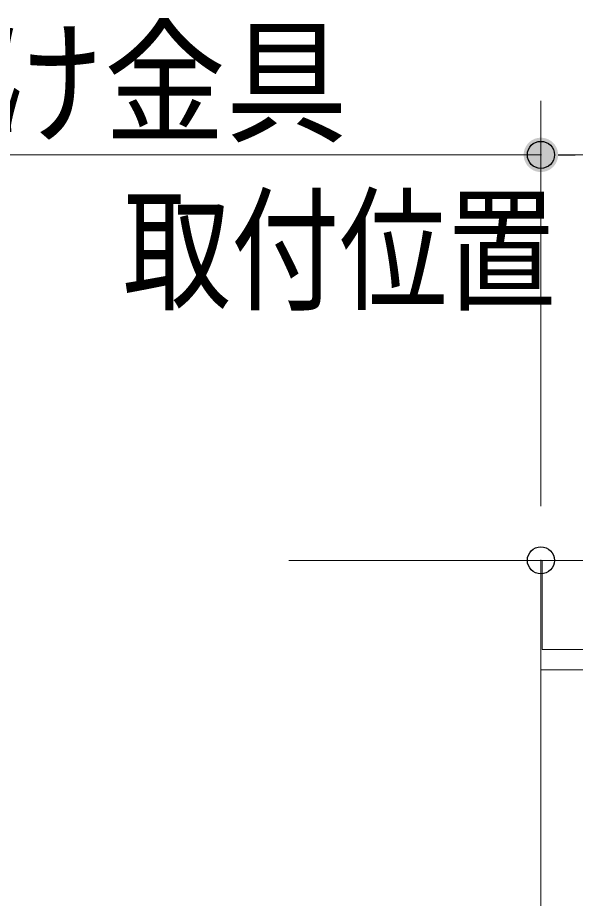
# Model space of a CAD drawing. Units: millimetres, scale not verified. Extents: x -6062 to 6062, y -3045 to 3045.
# Drawn here: x -3937 to -3730.7, y 275 to 600.8 of the extents above; entities that cross this region are included whole.
import ezdxf
from ezdxf.enums import TextEntityAlignment as Align

# ---------------------------------------------------------------- set-up
doc = ezdxf.new("R2010")
doc.units = ezdxf.units.MM
doc.header["$LTSCALE"] = 20
doc.header["$PDMODE"] = 32
doc.header["$PDSIZE"] = 10
for name, color, linetype, lineweight in [('0-0_2寸法-1', 7, 'Continuous', 15), ('0-1_0', 7, 'Continuous', 25), ('0-3_2寸法-3', 7, 'Continuous', 15), ('0-6_3一般', 7, 'Continuous', 15)]:
    doc.layers.add(name, color=color, linetype=linetype, lineweight=lineweight)
doc.layers.add('0-2_Defpoints', color=7, linetype='Continuous')
doc.styles.add('ＭＳ Ｐゴシック', font='')
doc.styles.get('ＭＳ Ｐゴシック').set_extended_font_data('MS PGothic')

# ---------------------------------------------------------------- blocks, each defined once
blk = doc.blocks.new('_Dot')
at = {"layer": '0-1_0'}
blk.add_line((-10, 0), (-20, 0), dxfattribs=at)
for points in [[(0, 0), (-8.76, 4.82), (-8.09, 5.88)], [(0, 0), (-8.09, 5.88), (-7.29, 6.85)], [(0, 0), (-7.29, 6.85), (-6.37, 7.71)], [(0, 0), (-6.37, 7.71), (-5.36, 8.44)], [(0, 0), (-5.36, 8.44), (-4.26, 9.05)], [(0, 0), (-4.26, 9.05), (-3.09, 9.51)], [(0, 0), (-3.09, 9.51), (-1.87, 9.82)], [(0, 0), (-1.87, 9.82), (-0.63, 9.98)], [(0, 0), (-0.63, 9.98), (0.63, 9.98)], [(0, 0), (0.63, 9.98), (1.87, 9.82)], [(0, 0), (1.87, 9.82), (3.09, 9.51)], [(0, 0), (3.09, 9.51), (4.26, 9.05)], [(0, 0), (4.26, 9.05), (5.36, 8.44)], [(0, 0), (5.36, 8.44), (6.37, 7.71)], [(0, 0), (6.37, 7.71), (7.29, 6.85)], [(0, 0), (7.29, 6.85), (8.09, 5.88)], [(0, 0), (8.09, 5.88), (8.76, 4.82)], [(0, 0), (-10, 0), (-9.92, 1.25)], [(0, 0), (-9.92, -1.25), (-10, 0)], [(0, 0), (-9.92, 1.25), (-9.69, 2.49)], [(0, 0), (-9.69, -2.49), (-9.92, -1.25)], [(0, 0), (-9.69, 2.49), (-9.3, 3.68)], [(0, 0), (-9.3, -3.68), (-9.69, -2.49)], [(0, 0), (-9.3, 3.68), (-8.76, 4.82)], [(0, 0), (-8.76, -4.82), (-9.3, -3.68)], [(0, 0), (-8.09, -5.88), (-8.76, -4.82)], [(0, 0), (-7.29, -6.85), (-8.09, -5.88)], [(0, 0), (-6.37, -7.71), (-7.29, -6.85)], [(0, 0), (-5.36, -8.44), (-6.37, -7.71)], [(0, 0), (-4.26, -9.05), (-5.36, -8.44)], [(0, 0), (-3.09, -9.51), (-4.26, -9.05)], [(0, 0), (-1.87, -9.82), (-3.09, -9.51)], [(0, 0), (-0.63, -9.98), (-1.87, -9.82)], [(0, 0), (0.63, -9.98), (-0.63, -9.98)], [(0, 0), (8.76, 4.82), (9.3, 3.68)], [(0, 0), (9.3, 3.68), (9.69, 2.49)], [(0, 0), (9.69, 2.49), (9.92, 1.25)], [(0, 0), (9.92, 1.25), (10, 0)], [(0, 0), (1.87, -9.82), (0.63, -9.98)], [(0, 0), (3.09, -9.51), (1.87, -9.82)], [(0, 0), (4.26, -9.05), (3.09, -9.51)], [(0, 0), (5.36, -8.44), (4.26, -9.05)], [(0, 0), (6.37, -7.71), (5.36, -8.44)], [(0, 0), (7.29, -6.85), (6.37, -7.71)], [(0, 0), (8.09, -5.88), (7.29, -6.85)], [(0, 0), (8.76, -4.82), (8.09, -5.88)], [(0, 0), (9.3, -3.68), (8.76, -4.82)], [(0, 0), (9.69, -2.49), (9.3, -3.68)], [(0, 0), (9.92, -1.25), (9.69, -2.49)], [(0, 0), (10, 0), (9.92, -1.25)]]:
    blk.add_solid(points, dxfattribs=at)
blk = doc.blocks.new('グループ')
at = {"layer": '0-3_2寸法-3'}
blk.add_line((-39120, 11000), (-48617.8, 11000), dxfattribs=at)
at = {"layer": '0-3_2寸法-3', "style": 'ＭＳ Ｐゴシック'}
for s, width, p in [('スライド式受け金具', 0.9, (-48656.4, 10950.7)), ('\u3000\u3000\u3000\u3000\u3000\u3000\u3000\u3000取付位置', 0.8, (-48617.8, 9709))]:
    blk.add_text(s, height=733.7, dxfattribs=dict(at, width=width)).set_placement(p, align=Align.BOTTOM_LEFT)
blk = doc.blocks.new('グループ-7')
at = {"layer": '0-6_3一般'}
for p, q in [((-4623.5, 8000), (-40983.5, 8000)), ((-39120, 8000), (-39120, -40000)), ((-39110, 8000), (-39110, 7340)), ((-6330, 8000), (-39110, 8000)), ((-39110, 7340), (-6330, 7340)), ((-22560, 7190), (-39120, 7190)), ((-39120, 7190), (-39120, -39740))]:
    blk.add_line(p, q, dxfattribs=at)

msp = doc.modelspace()

# ---------------------------------------------------------------- linework, layer by layer
at = {"layer": '0-0_2寸法-1'}
for p, q in [((-3743.5, 420), (-3743.5, 570)), ((-3611.21, 550), (-3730.79, 550))]:
    msp.add_line(p, q, dxfattribs=at)
at = {"layer": '0-2_Defpoints'}
for p in [(-3743.5, 550), (-3743.5, 400)]:
    msp.add_point(p, dxfattribs=at)

# ---------------------------------------------------------------- block references
at = {"layer": '0-0_2寸法-1', "xscale": 0.6356201, "yscale": 0.6356201, "rotation": 180}
msp.add_blockref('_Dot', (-3743.5, 550), dxfattribs=at)
at = {"layer": '0-3_2寸法-3', "xscale": 0.05, "yscale": 0.05}
msp.add_blockref('グループ', (-1787.5, 0), dxfattribs=at)
at = {"layer": '0-6_3一般', "xscale": 0.05, "yscale": 0.05}
msp.add_blockref('グループ-7', (-1787.5, 0), dxfattribs=at)

doc.saveas('drawing.dxf')
